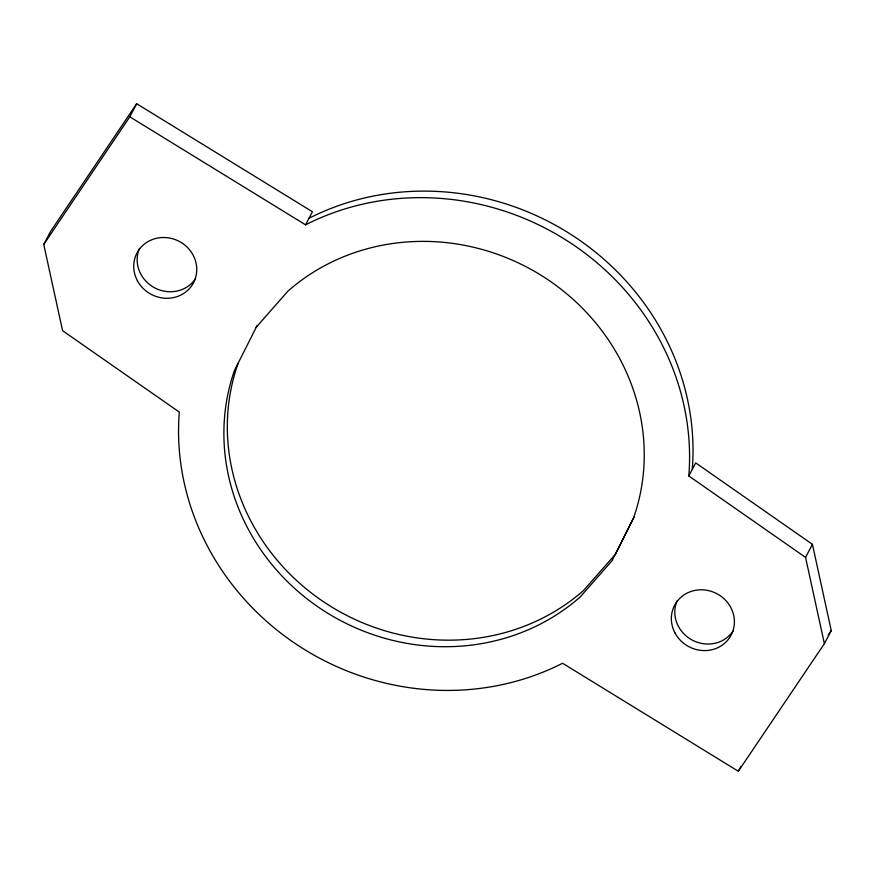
<?xml version="1.0" encoding="UTF-8"?>
<svg xmlns="http://www.w3.org/2000/svg" width="875" height="875" viewBox="0 0 875 875"><rect width="100%" height="100%" fill="white"/><g stroke="black" fill="none" stroke-linecap="round" stroke-linejoin="round"><path stroke-width="1.31" d="M257.086 325.62L234.478 370.442A212.975 199.741 27.7 0 0 322.328 609.788A212.975 199.741 27.7 0 0 580.169 596.969L612.084 560.7L633.653 517.639A212.975 199.741 27.7 0 0 545.803 278.305A212.975 199.741 27.7 0 0 287.962 291.113L256.047 327.392M634.08 517.114L615.519 554.159L583.603 590.428A212.975 199.741 27.7 0 1 325.762 603.236A212.975 199.741 27.7 0 1 237.913 363.902M824.381 643.65L805.558 557.408L688.822 475.978L695.691 462.897L812.427 544.327L831.25 630.569L824.381 643.65L738.336 771.269L562.57 663.25A258.913 242.823 27.7 0 1 298.222 645.531A258.913 242.823 27.7 0 1 179.309 412.103L62.573 330.673L43.75 244.431L50.619 231.35L136.664 103.731L312.43 211.75L305.561 224.831L129.795 116.812L136.664 103.731M805.558 557.408L812.427 544.327M738.336 771.269L740.841 766.511M43.75 244.431L129.795 116.812M828.209 635.086L831.25 630.569M305.561 224.831A258.913 242.823 27.7 0 1 569.909 242.55A258.913 242.823 27.7 0 1 688.822 475.978M308.995 218.291A258.913 242.823 27.7 0 1 573.344 236.009A258.913 242.823 27.7 0 1 692.256 469.438M733.02 631.148A31.948 29.958 27.7 0 1 691.95 639.942A31.948 29.958 27.7 0 1 677.108 600.742M195.387 278.852A31.948 29.958 27.7 0 1 154.317 287.645A31.948 29.958 27.7 0 1 139.475 248.445M137.386 280.678A31.948 29.958 27.7 0 0 191.953 285.392A31.948 29.958 27.7 0 0 166.414 237.617A31.948 29.958 27.7 0 0 137.386 280.678M675.008 632.975A31.948 29.958 27.7 0 0 729.586 637.689A31.948 29.958 27.7 0 0 704.047 589.914A31.948 29.958 27.7 0 0 675.008 632.975"/></g></svg>
